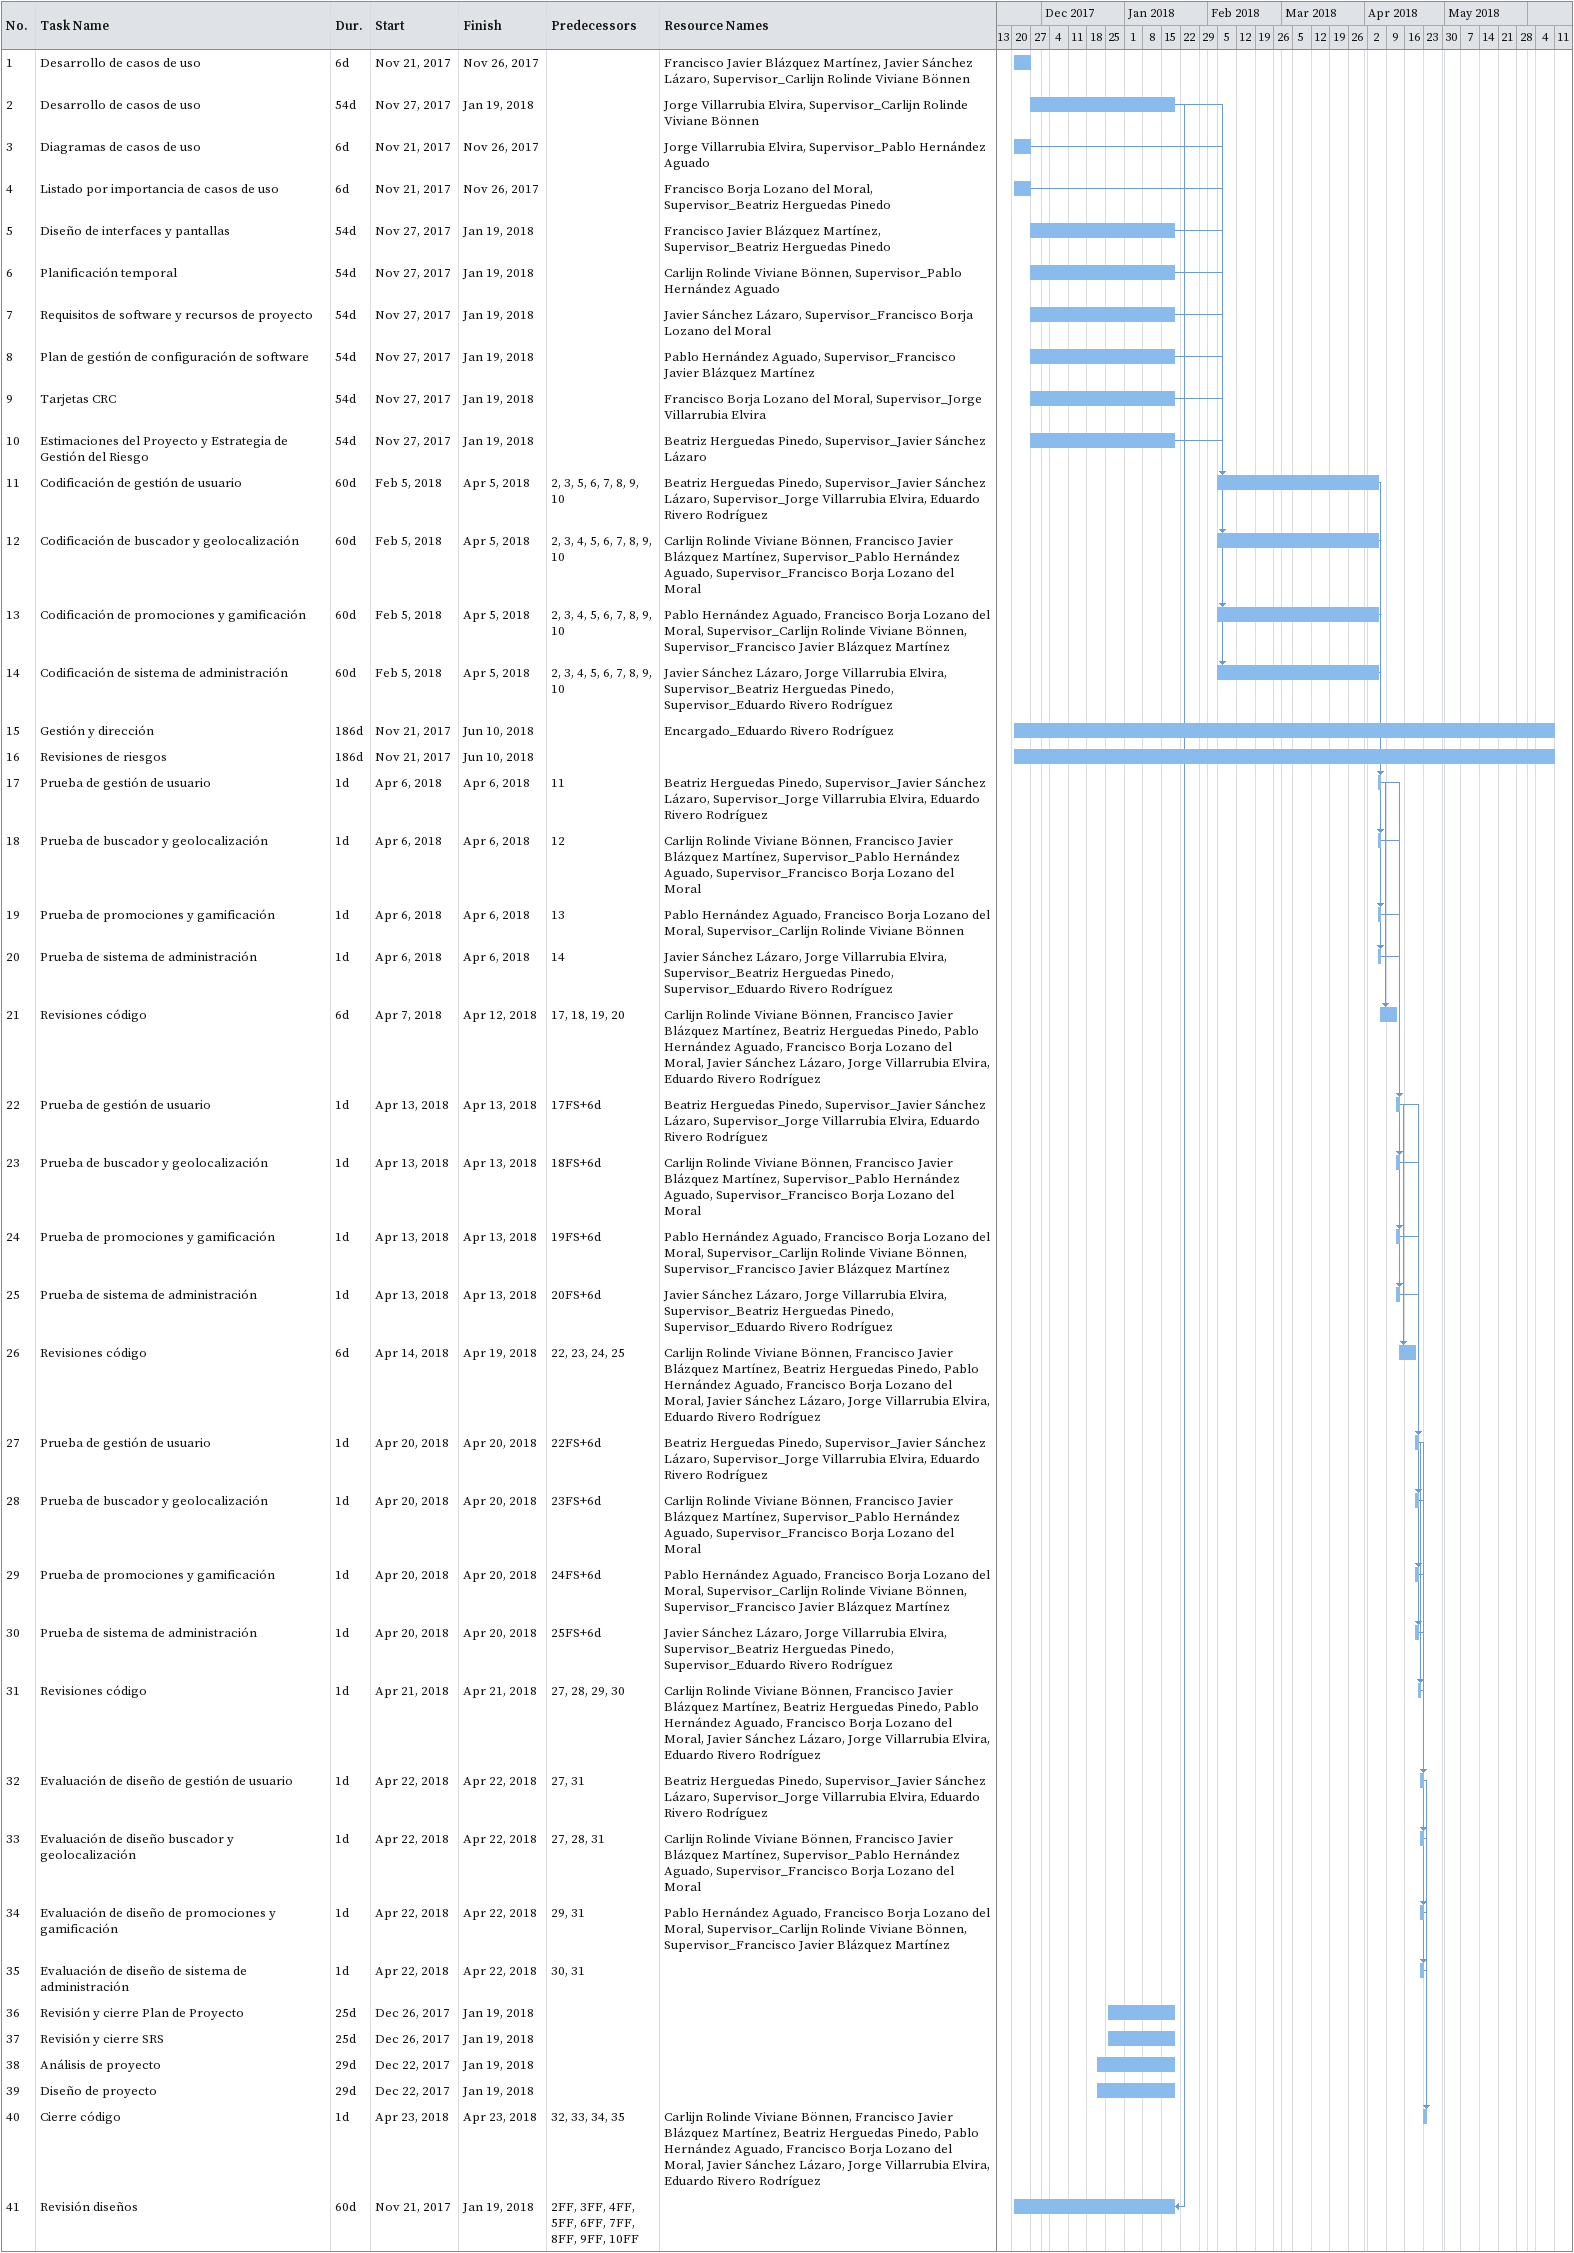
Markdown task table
| ID | Task | Duration | Start | Finish | Predecessors | Resources |
|---|---|---|---|---|---|---|
| 1 | Desarrollo de casos de uso | 6d | 2017-11-21 | 2017-11-26 |  | Francisco Javier Blázquez Martínez, Javier Sánchez Lázaro, Supervisor_Carlijn Rolinde Viviane Bönnen |
| 2 | Desarrollo de casos de uso | 54d | 2017-11-27 | 2018-01-19 |  | Jorge Villarrubia Elvira, Supervisor_Carlijn Rolinde Viviane Bönnen |
| 3 | Diagramas de casos de uso | 6d | 2017-11-21 | 2017-11-26 |  | Jorge Villarrubia Elvira, Supervisor_Pablo Hernández Aguado |
| 4 | Listado por importancia de casos de uso | 6d | 2017-11-21 | 2017-11-26 |  | Francisco Borja Lozano del Moral, Supervisor_Beatriz Herguedas Pinedo |
| 5 | Diseño de interfaces y pantallas | 54d | 2017-11-27 | 2018-01-19 |  | Francisco Javier Blázquez Martínez, Supervisor_Beatriz Herguedas Pinedo |
| 6 | Planificación temporal | 54d | 2017-11-27 | 2018-01-19 |  | Carlijn Rolinde Viviane Bönnen, Supervisor_Pablo Hernández Aguado |
| 7 | Requisitos de software y recursos de proyecto | 54d | 2017-11-27 | 2018-01-19 |  | Javier Sánchez Lázaro, Supervisor_Francisco Borja Lozano del Moral |
| 8 | Plan de gestión de configuración de software | 54d | 2017-11-27 | 2018-01-19 |  | Pablo Hernández Aguado, Supervisor_Francisco Javier Blázquez Martínez |
| 9 | Tarjetas CRC | 54d | 2017-11-27 | 2018-01-19 |  | Francisco Borja Lozano del Moral, Supervisor_Jorge Villarrubia Elvira |
| 10 | Estimaciones del Proyecto y Estrategia de Gestión del Riesgo | 54d | 2017-11-27 | 2018-01-19 |  | Beatriz Herguedas Pinedo, Supervisor_Javier Sánchez Lázaro |
| 11 | Codificación de gestión de usuario | 60d | 2018-02-05 | 2018-04-05 | 2, 3, 5, 6, 7, 8, 9, 10 | Beatriz Herguedas Pinedo, Supervisor_Javier Sánchez Lázaro, Supervisor_Jorge Villarrubia Elvira, Eduardo Rivero Rodríguez |
| 12 | Codificación de buscador y geolocalización | 60d | 2018-02-05 | 2018-04-05 | 2, 3, 4, 5, 6, 7, 8, 9, 10 | Carlijn Rolinde Viviane Bönnen, Francisco Javier Blázquez Martínez, Supervisor_Pablo Hernández Aguado, Supervisor_Francisco Borja Lozano del Moral |
| 13 | Codificación de promociones y gamificación | 60d | 2018-02-05 | 2018-04-05 | 2, 3, 4, 5, 6, 7, 8, 9, 10 | Pablo Hernández Aguado, Francisco Borja Lozano del Moral, Supervisor_Carlijn Rolinde Viviane Bönnen, Supervisor_Francisco Javier Blázquez Martínez |
| 14 | Codificación de sistema de administración | 60d | 2018-02-05 | 2018-04-05 | 2, 3, 4, 5, 6, 7, 8, 9, 10 | Javier Sánchez Lázaro, Jorge Villarrubia Elvira, Supervisor_Beatriz Herguedas Pinedo, Supervisor_Eduardo Rivero Rodríguez |
| 15 | Gestión y dirección | 186d | 2017-11-21 | 2018-06-10 |  | Encargado_Eduardo Rivero Rodríguez |
| 16 | Revisiones de riesgos | 186d | 2017-11-21 | 2018-06-10 |  |  |
| 17 | Prueba de gestión de usuario | 1d | 2018-04-06 | 2018-04-06 | 11 | Beatriz Herguedas Pinedo, Supervisor_Javier Sánchez Lázaro, Supervisor_Jorge Villarrubia Elvira, Eduardo Rivero Rodríguez |
| 18 | Prueba de buscador y geolocalización | 1d | 2018-04-06 | 2018-04-06 | 12 | Carlijn Rolinde Viviane Bönnen, Francisco Javier Blázquez Martínez, Supervisor_Pablo Hernández Aguado, Supervisor_Francisco Borja Lozano del Moral |
| 19 | Prueba de promociones y gamificación | 1d | 2018-04-06 | 2018-04-06 | 13 | Pablo Hernández Aguado, Francisco Borja Lozano del Moral, Supervisor_Carlijn Rolinde Viviane Bönnen |
| 20 | Prueba de sistema de administración | 1d | 2018-04-06 | 2018-04-06 | 14 | Javier Sánchez Lázaro, Jorge Villarrubia Elvira, Supervisor_Beatriz Herguedas Pinedo, Supervisor_Eduardo Rivero Rodríguez |
| 21 | Revisiones código | 6d | 2018-04-07 | 2018-04-12 | 17, 18, 19, 20 | Carlijn Rolinde Viviane Bönnen, Francisco Javier Blázquez Martínez, Beatriz Herguedas Pinedo, Pablo Hernández Aguado, Francisco Borja Lozano del Moral, Javier Sánchez Lázaro, Jorge Villarrubia Elvira, Eduardo Rivero Rodríguez |
| 22 | Prueba de gestión de usuario | 1d | 2018-04-13 | 2018-04-13 | 17FS+6d | Beatriz Herguedas Pinedo, Supervisor_Javier Sánchez Lázaro, Supervisor_Jorge Villarrubia Elvira, Eduardo Rivero Rodríguez |
| 23 | Prueba de buscador y geolocalización | 1d | 2018-04-13 | 2018-04-13 | 18FS+6d | Carlijn Rolinde Viviane Bönnen, Francisco Javier Blázquez Martínez, Supervisor_Pablo Hernández Aguado, Supervisor_Francisco Borja Lozano del Moral |
| 24 | Prueba de promociones y gamificación | 1d | 2018-04-13 | 2018-04-13 | 19FS+6d | Pablo Hernández Aguado, Francisco Borja Lozano del Moral, Supervisor_Carlijn Rolinde Viviane Bönnen, Supervisor_Francisco Javier Blázquez Martínez |
| 25 | Prueba de sistema de administración | 1d | 2018-04-13 | 2018-04-13 | 20FS+6d | Javier Sánchez Lázaro, Jorge Villarrubia Elvira, Supervisor_Beatriz Herguedas Pinedo, Supervisor_Eduardo Rivero Rodríguez |
| 26 | Revisiones código | 6d | 2018-04-14 | 2018-04-19 | 22, 23, 24, 25 | Carlijn Rolinde Viviane Bönnen, Francisco Javier Blázquez Martínez, Beatriz Herguedas Pinedo, Pablo Hernández Aguado, Francisco Borja Lozano del Moral, Javier Sánchez Lázaro, Jorge Villarrubia Elvira, Eduardo Rivero Rodríguez |
| 27 | Prueba de gestión de usuario | 1d | 2018-04-20 | 2018-04-20 | 22FS+6d | Beatriz Herguedas Pinedo, Supervisor_Javier Sánchez Lázaro, Supervisor_Jorge Villarrubia Elvira, Eduardo Rivero Rodríguez |
| 28 | Prueba de buscador y geolocalización | 1d | 2018-04-20 | 2018-04-20 | 23FS+6d | Carlijn Rolinde Viviane Bönnen, Francisco Javier Blázquez Martínez, Supervisor_Pablo Hernández Aguado, Supervisor_Francisco Borja Lozano del Moral |
| 29 | Prueba de promociones y gamificación | 1d | 2018-04-20 | 2018-04-20 | 24FS+6d | Pablo Hernández Aguado, Francisco Borja Lozano del Moral, Supervisor_Carlijn Rolinde Viviane Bönnen, Supervisor_Francisco Javier Blázquez Martínez |
| 30 | Prueba de sistema de administración | 1d | 2018-04-20 | 2018-04-20 | 25FS+6d | Javier Sánchez Lázaro, Jorge Villarrubia Elvira, Supervisor_Beatriz Herguedas Pinedo, Supervisor_Eduardo Rivero Rodríguez |
| 31 | Revisiones código | 1d | 2018-04-21 | 2018-04-21 | 27, 28, 29, 30 | Carlijn Rolinde Viviane Bönnen, Francisco Javier Blázquez Martínez, Beatriz Herguedas Pinedo, Pablo Hernández Aguado, Francisco Borja Lozano del Moral, Javier Sánchez Lázaro, Jorge Villarrubia Elvira, Eduardo Rivero Rodríguez |
| 32 | Evaluación de diseño de gestión de usuario | 1d | 2018-04-22 | 2018-04-22 | 27, 31 | Beatriz Herguedas Pinedo, Supervisor_Javier Sánchez Lázaro, Supervisor_Jorge Villarrubia Elvira, Eduardo Rivero Rodríguez |
| 33 | Evaluación de diseño buscador y geolocalización | 1d | 2018-04-22 | 2018-04-22 | 27, 28, 31 | Carlijn Rolinde Viviane Bönnen, Francisco Javier Blázquez Martínez, Supervisor_Pablo Hernández Aguado, Supervisor_Francisco Borja Lozano del Moral |
| 34 | Evaluación de diseño de promociones y gamificación | 1d | 2018-04-22 | 2018-04-22 | 29, 31 | Pablo Hernández Aguado, Francisco Borja Lozano del Moral, Supervisor_Carlijn Rolinde Viviane Bönnen, Supervisor_Francisco Javier Blázquez Martínez |
| 35 | Evaluación de diseño de sistema de administración | 1d | 2018-04-22 | 2018-04-22 | 30, 31 |  |
| 36 | Revisión y cierre Plan de Proyecto | 25d | 2017-12-26 | 2018-01-19 |  |  |
| 37 | Revisión y cierre SRS | 25d | 2017-12-26 | 2018-01-19 |  |  |
| 38 | Análisis de proyecto | 29d | 2017-12-22 | 2018-01-19 |  |  |
| 39 | Diseño de proyecto | 29d | 2017-12-22 | 2018-01-19 |  |  |
| 40 | Cierre código | 1d | 2018-04-23 | 2018-04-23 | 32, 33, 34, 35 | Carlijn Rolinde Viviane Bönnen, Francisco Javier Blázquez Martínez, Beatriz Herguedas Pinedo, Pablo Hernández Aguado, Francisco Borja Lozano del Moral, Javier Sánchez Lázaro, Jorge Villarrubia Elvira, Eduardo Rivero Rodríguez |
| 41 | Revisión diseños | 60d | 2017-11-21 | 2018-01-19 | 2FF, 3FF, 4FF, 5FF, 6FF, 7FF, 8FF, 9FF, 10FF |  |
